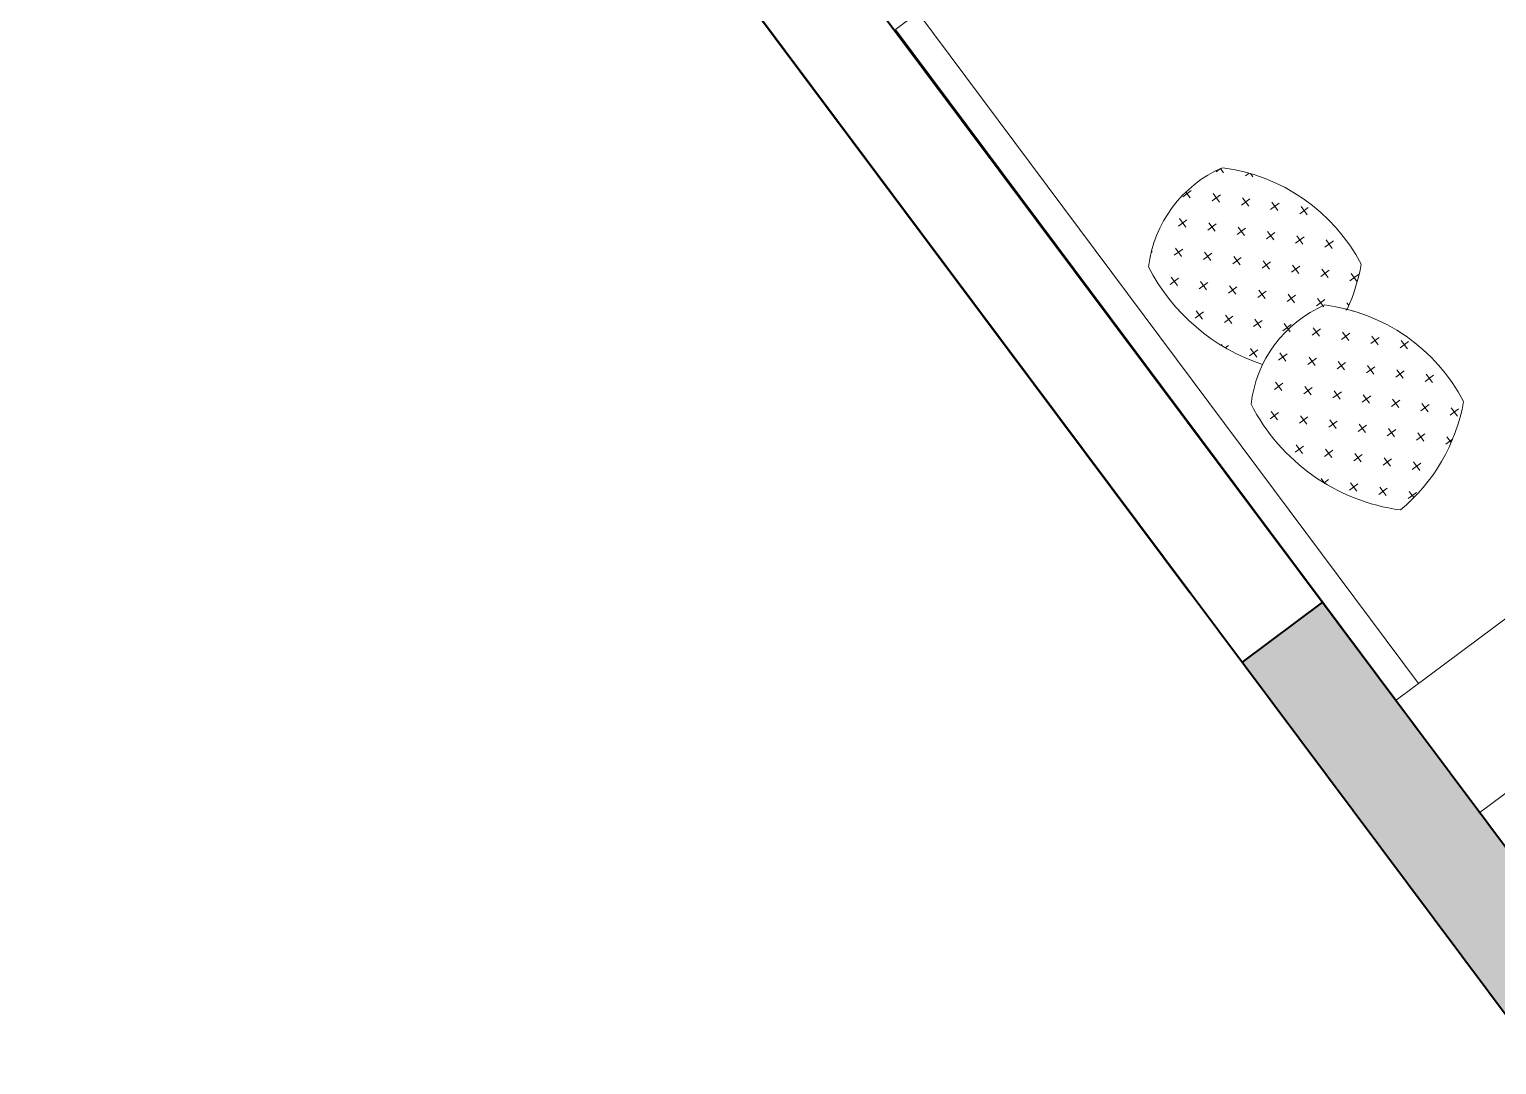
# Model space of a CAD drawing. Header units: millimetres. Extents: x 3491 to 3974, y 1583 to 1976.
# Drawn here: x 3936.538 to 3939.168, y 1961.169 to 1963.024 of the extents above; entities that cross this region are included whole.
import ezdxf

# ---------------------------------------------------------------- set-up
doc = ezdxf.new("R2010")
doc.units = ezdxf.units.MM
doc.layers.get('0').update_dxf_attribs({"lineweight": 5})
for name, color, linetype, lineweight in [('FURNITURE', 220, 'Continuous', 5), ('Muro1', 162, 'Continuous', 40), ('PUB_H', 13, 'Continuous', 5)]:
    doc.layers.add(name, color=color, linetype=linetype, lineweight=lineweight)
doc.styles.get("Standard").update_dxf_attribs({"font": 'arial.ttf'})

# ---------------------------------------------------------------- blocks, each defined once
blk = doc.blocks.new('*X2971')
at = {"color": 0}
for p, q in [((284933, 2325), (284943.8, 2325)), ((284934.4, 2315.6), (284934.4, 2325.6)), ((285000, 2325), (285018.8, 2325)), ((285009.4, 2315.6), (285009.4, 2334.4)), ((285075, 2325), (285093.8, 2325)), ((285084.4, 2315.6), (285084.4, 2334.4)), ((285234.4, 2315.6), (285234.4, 2322.7)), ((285239.8, 2325), (285243.8, 2325)), ((285300, 2325), (285318.8, 2325)), ((285309.4, 2315.6), (285309.4, 2334.4)), ((285375, 2325), (285393.8, 2325)), ((285384.4, 2315.6), (285384.4, 2334.4)), ((285450, 2325), (285452.3, 2325)), ((285459.4, 2315.6), (285459.4, 2315.8)), ((284896.9, 2278.1), (284896.9, 2296.9)), ((284971.9, 2278.1), (284971.9, 2296.9)), ((285046.9, 2278.1), (285046.9, 2296.9)), ((285121.9, 2278.1), (285121.9, 2296.9)), ((285196.9, 2278.1), (285196.9, 2296.9)), ((285271.9, 2278.1), (285271.9, 2296.9)), ((285346.9, 2278.1), (285346.9, 2296.9)), ((285421.9, 2278.1), (285421.9, 2296.9)), ((284887.5, 2287.5), (284906.2, 2287.5)), ((284962.5, 2287.5), (284981.2, 2287.5)), ((285037.5, 2287.5), (285056.2, 2287.5)), ((285112.5, 2287.5), (285131.2, 2287.5)), ((285187.5, 2287.5), (285206.2, 2287.5)), ((285262.5, 2287.5), (285281.2, 2287.5)), ((285337.5, 2287.5), (285356.2, 2287.5)), ((285412.5, 2287.5), (285431.2, 2287.5)), ((284850, 2250), (284868.8, 2250)), ((284859.4, 2240.6), (284859.4, 2259.4)), ((284925, 2250), (284943.8, 2250)), ((284934.4, 2240.6), (284934.4, 2259.4)), ((285000, 2250), (285018.8, 2250)), ((285009.4, 2240.6), (285009.4, 2259.4)), ((285075, 2250), (285093.8, 2250)), ((285084.4, 2240.6), (285084.4, 2259.4)), ((285150, 2250), (285168.8, 2250)), ((285159.4, 2240.6), (285159.4, 2259.4)), ((285225, 2250), (285243.8, 2250)), ((285234.4, 2240.6), (285234.4, 2259.4)), ((285300, 2250), (285318.8, 2250)), ((285309.4, 2240.6), (285309.4, 2259.4)), ((285375, 2250), (285393.8, 2250)), ((285384.4, 2240.6), (285384.4, 2259.4)), ((285450, 2250), (285468.8, 2250)), ((285459.4, 2240.6), (285459.4, 2259.4)), ((284817.1, 2212.5), (284831.2, 2212.5)), ((284821.9, 2203.1), (284821.9, 2221.9)), ((284887.5, 2212.5), (284906.2, 2212.5)), ((284896.9, 2203.1), (284896.9, 2221.9)), ((284962.5, 2212.5), (284981.2, 2212.5)), ((284971.9, 2203.1), (284971.9, 2221.9)), ((285037.5, 2212.5), (285056.2, 2212.5)), ((285046.9, 2203.1), (285046.9, 2221.9)), ((285112.5, 2212.5), (285131.2, 2212.5)), ((285121.9, 2203.1), (285121.9, 2221.9)), ((285187.5, 2212.5), (285206.2, 2212.5)), ((285196.9, 2203.1), (285196.9, 2221.9)), ((285262.5, 2212.5), (285281.2, 2212.5)), ((285271.9, 2203.1), (285271.9, 2221.9)), ((285337.5, 2212.5), (285356.2, 2212.5)), ((285346.9, 2203.1), (285346.9, 2221.9)), ((285412.5, 2212.5), (285431.2, 2212.5)), ((285421.9, 2203.1), (285421.9, 2221.9)), ((285487.5, 2212.5), (285500.2, 2212.5)), ((285496.9, 2203.1), (285496.9, 2221.9)), ((284859.4, 2165.6), (284859.4, 2184.4)), ((284934.4, 2165.6), (284934.4, 2184.4)), ((285009.4, 2165.6), (285009.4, 2184.4)), ((285084.4, 2165.6), (285084.4, 2184.4)), ((285159.4, 2165.6), (285159.4, 2184.4)), ((285234.4, 2165.6), (285234.4, 2184.4)), ((285309.4, 2165.6), (285309.4, 2184.4)), ((285384.4, 2165.6), (285384.4, 2184.4)), ((285459.4, 2165.6), (285459.4, 2184.4)), ((284850, 2175), (284868.8, 2175)), ((284925, 2175), (284943.8, 2175)), ((285000, 2175), (285018.8, 2175)), ((285075, 2175), (285093.8, 2175)), ((285150, 2175), (285168.8, 2175)), ((285225, 2175), (285243.8, 2175)), ((285300, 2175), (285318.8, 2175)), ((285375, 2175), (285393.8, 2175)), ((285450, 2175), (285468.8, 2175)), ((284887.5, 2137.5), (284906.2, 2137.5)), ((284896.9, 2128.1), (284896.9, 2146.9)), ((284962.5, 2137.5), (284981.2, 2137.5)), ((284971.9, 2128.1), (284971.9, 2146.9)), ((285037.5, 2137.5), (285056.2, 2137.5)), ((285046.9, 2128.1), (285046.9, 2146.9)), ((285112.5, 2137.5), (285131.2, 2137.5)), ((285121.9, 2128.1), (285121.9, 2146.9)), ((285187.5, 2137.5), (285206.2, 2137.5)), ((285196.9, 2128.1), (285196.9, 2146.9)), ((285262.5, 2137.5), (285281.2, 2137.5)), ((285271.9, 2128.1), (285271.9, 2146.9)), ((285337.5, 2137.5), (285356.2, 2137.5)), ((285346.9, 2128.1), (285346.9, 2146.9)), ((285412.5, 2137.5), (285431.2, 2137.5)), ((285421.9, 2128.1), (285421.9, 2146.9)), ((285487.5, 2137.5), (285496.8, 2137.5)), ((285496.9, 2137.7), (285496.9, 2146.9)), ((284859.4, 2094.3), (284859.4, 2109.4)), ((284934.4, 2090.6), (284934.4, 2109.4)), ((285009.4, 2090.6), (285009.4, 2109.4)), ((285084.4, 2090.6), (285084.4, 2109.4)), ((285159.4, 2106.3), (285159.4, 2109.4)), ((285234.4, 2090.6), (285234.4, 2109.4)), ((285309.4, 2090.6), (285309.4, 2109.4)), ((285384.4, 2090.6), (285384.4, 2109.4)), ((285459.4, 2101.3), (285459.4, 2109.4)), ((284856.1, 2100), (284868.8, 2100)), ((284925, 2100), (284943.8, 2100)), ((285000, 2100), (285018.8, 2100)), ((285075, 2100), (285093.8, 2100)), ((285150, 2100), (285150.9, 2100)), ((285162.9, 2100), (285168.8, 2100)), ((285225, 2100), (285243.8, 2100)), ((285300, 2100), (285318.8, 2100)), ((285375, 2100), (285393.8, 2100)), ((285450, 2100), (285457.6, 2100)), ((284887.5, 2062.5), (284906.2, 2062.5)), ((284896.9, 2053.1), (284896.9, 2071.9)), ((284962.5, 2062.5), (284981.2, 2062.5)), ((284971.9, 2053.1), (284971.9, 2071.9)), ((285037.5, 2062.5), (285056.2, 2062.5)), ((285046.9, 2053.1), (285046.9, 2071.9)), ((285187.8, 2062.5), (285206.2, 2062.5)), ((285196.9, 2053.1), (285196.9, 2071.9)), ((285262.5, 2062.5), (285281.2, 2062.5)), ((285271.9, 2053.1), (285271.9, 2071.9)), ((285337.5, 2062.5), (285356.2, 2062.5)), ((285346.9, 2053.1), (285346.9, 2071.9))]:
    blk.add_line(p, q, dxfattribs=at)

msp = doc.modelspace()

# ---------------------------------------------------------------- hatches: boundary and pattern name
at = {"layer": 'PUB_H'}
h = msp.add_hatch(color=256, dxfattribs=at)
h.paths.add_polyline_path([(3939.9637, 1961.7017), (3939.9632, 1961.7023), (3939.8559, 1961.8458), (3939.2871, 1961.4213), (3938.988, 1961.822), (3938.8564, 1961.9983), (3938.7114, 1961.89), (3939.2504, 1961.1692)])
h.paths.add_polyline_path([(3944.2964, 1963.3615), (3944.2964, 1963.5415), (3943.3964, 1963.5415), (3943.3964, 1964.2615), (3943.2764, 1964.2615), (3943.2764, 1963.3615)])

# ---------------------------------------------------------------- linework, layer by layer
at = {"layer": 'FURNITURE', "linetype": 'ByBlock'}
for p, q in [((3939.6934, 1964.2204), (3938.0907, 1963.024)), ((3939.0281, 1961.8519), (3938.1308, 1963.0539)), ((3938.0907, 1963.024), (3938.988, 1961.822)), ((3938.988, 1961.822), (3940.5907, 1963.0184)), ((3938.988, 1961.822), (3939.3887, 1962.1211)), ((3938.988, 1961.822), (3939.2871, 1961.4213)), ((3939.4211, 1961.8325), (3939.1362, 1961.6199))]:
    msp.add_line(p, q, dxfattribs=at)
for centre, radius, start, end in [((3938.7649, 1962.5722), 0.2223, 113.4665, 173.2369), ((3938.6347, 1962.4509), 0.3279, 27.6541, 82.695), ((3938.6046, 1962.6598), 0.3255, 335.0687, 349.9558), ((3938.8595, 1962.7598), 0.3542, 207.1067, 251.7306), ((3938.9484, 1962.3263), 0.2223, 113.4665, 173.2369), ((3938.8182, 1962.205), 0.3279, 27.6541, 82.695), ((3939.043, 1962.5139), 0.3542, 207.1067, 262.2633), ((3938.7881, 1962.414), 0.3255, 309.5376, 349.9558)]:
    msp.add_arc(centre, radius, start, end, dxfattribs=at)
at = {"layer": 'Muro1'}
for points in [[(3938.6182, 1962.0145), (3933.9619, 1968.2402)], [(3939.2504, 1961.1692), (3933.9622, 1968.2404)], [(3936.5904, 1965.0244), (3939.2871, 1961.4213)], [(3938.8557, 1961.9977), (3938.712, 1961.8904)]]:
    msp.add_lwpolyline(points, dxfattribs=at)

# ---------------------------------------------------------------- block references
at = {"layer": 'FURNITURE', "linetype": 'ByBlock', "xscale": 0.001, "yscale": 0.001, "zscale": 0.001, "rotation": 126.7409356952586}
msp.add_blockref('*X2971', (4111.1695, 1735.2708), dxfattribs=at)

# ---------------------------------------------------------------- texts
at = {"layer": 'FURNITURE', "linetype": 'ByBlock', "text_generation_flag": 4, "width": 0.8, "flags": 9}
for tag, s in [('XSIZE', '2002'), ('YSIZE', '2500')]:
    msp.add_attdef(tag, (3938.5394, 1962.423), s, height=0.000056, rotation=180, dxfattribs=at)

doc.saveas('drawing.dxf')
